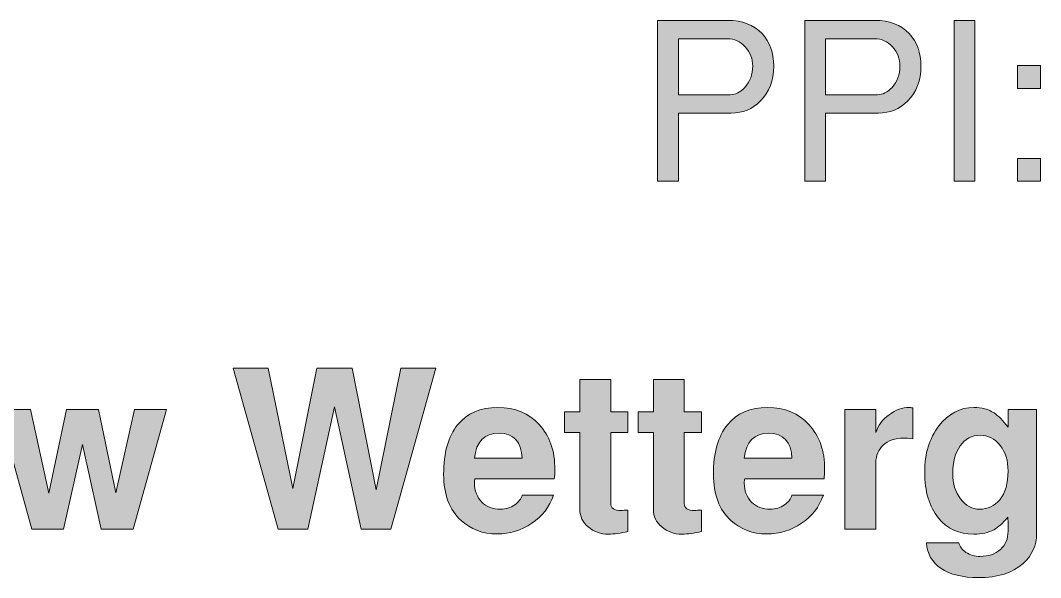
# Model space of a CAD drawing. Header units: inches. Extents: x 0.74 to 7.95, y -5.44 to -0.45.
# Drawn here: x 6.341 to 7.111, y -4.644 to -4.224 of the extents above; entities that cross this region are included whole.
import ezdxf

# ---------------------------------------------------------------- set-up
doc = ezdxf.new("R2010")
doc.units = ezdxf.units.IN
doc.header["$MEASUREMENT"] = 0
doc.layers.add('Layer 1', color=7, linetype='Continuous')

# ---------------------------------------------------------------- blocks, each defined once
blk = doc.blocks.new('block 69')
at = {"layer": 'Layer 1', "true_color": 0xed1f24}
h = blk.add_hatch(color=240, dxfattribs=at)
h.dxf.hatch_style = 2
h.paths.add_polyline_path([(6.6547, -4.48623), (6.6207, -4.60773), (6.59821, -4.60773), (6.5781, -4.51533), (6.55812, -4.60773), (6.53558, -4.60773), (6.50153, -4.48623), (6.52804, -4.48623), (6.54671, -4.57724), (6.56487, -4.48623), (6.59137, -4.48623), (6.60954, -4.57823), (6.6282, -4.48623)])
h = blk.add_hatch(color=240, dxfattribs=at)
h.dxf.hatch_style = 2
edge = h.paths.add_edge_path()
edge.add_spline(control_points=[(6.7997, -4.60956), (6.79426, -4.6109), (6.78931, -4.61157), (6.78487, -4.61157), (6.77898, -4.61157), (6.77393, -4.60976), (6.7697, -4.60615), (6.76548, -4.60254), (6.76337, -4.59823), (6.76337, -4.59323), (6.76337, -4.59323), (6.76337, -4.53474), (6.76337, -4.53474), (6.76337, -4.53474), (6.75187, -4.53474), (6.75187, -4.53474), (6.75187, -4.53474), (6.75187, -4.51923), (6.75187, -4.51923), (6.75187, -4.51923), (6.76337, -4.51923), (6.76337, -4.51923), (6.76337, -4.51923), (6.76337, -4.49473), (6.76337, -4.49473), (6.76337, -4.49473), (6.7867, -4.49473), (6.7867, -4.49473), (6.7867, -4.49473), (6.7867, -4.51923), (6.7867, -4.51923), (6.7867, -4.51923), (6.7997, -4.51923), (6.7997, -4.51923), (6.7997, -4.51923), (6.7997, -4.53474), (6.7997, -4.53474), (6.7997, -4.53474), (6.7867, -4.53474), (6.7867, -4.53474), (6.7867, -4.53474), (6.7867, -4.58857), (6.7867, -4.58857), (6.7867, -4.59201), (6.78931, -4.59374), (6.79454, -4.59374), (6.79576, -4.59362), (6.79748, -4.59351), (6.7997, -4.5934), (6.7997, -4.5934), (6.7997, -4.60956), (6.7997, -4.60956)], knot_values=[0, 0, 0, 0, 1, 1, 1, 2, 2, 2, 3, 3, 3, 4, 4, 4, 5, 5, 5, 6, 6, 6, 7, 7, 7, 8, 8, 8, 9, 9, 9, 10, 10, 10, 11, 11, 11, 12, 12, 12, 13, 13, 13, 14, 14, 14, 15, 15, 15, 16, 16, 16, 17, 17, 17, 17], degree=3, periodic=1)
h = blk.add_hatch(color=240, dxfattribs=at)
h.dxf.hatch_style = 2
edge = h.paths.add_edge_path()
edge.add_spline(control_points=[(6.8552, -4.60956), (6.84976, -4.6109), (6.84481, -4.61157), (6.84037, -4.61157), (6.83448, -4.61157), (6.82943, -4.60976), (6.8252, -4.60615), (6.82098, -4.60254), (6.81887, -4.59823), (6.81887, -4.59323), (6.81887, -4.59323), (6.81887, -4.53474), (6.81887, -4.53474), (6.81887, -4.53474), (6.80737, -4.53474), (6.80737, -4.53474), (6.80737, -4.53474), (6.80737, -4.51923), (6.80737, -4.51923), (6.80737, -4.51923), (6.81887, -4.51923), (6.81887, -4.51923), (6.81887, -4.51923), (6.81887, -4.49473), (6.81887, -4.49473), (6.81887, -4.49473), (6.8422, -4.49473), (6.8422, -4.49473), (6.8422, -4.49473), (6.8422, -4.51923), (6.8422, -4.51923), (6.8422, -4.51923), (6.8552, -4.51923), (6.8552, -4.51923), (6.8552, -4.51923), (6.8552, -4.53474), (6.8552, -4.53474), (6.8552, -4.53474), (6.8422, -4.53474), (6.8422, -4.53474), (6.8422, -4.53474), (6.8422, -4.58857), (6.8422, -4.58857), (6.8422, -4.59201), (6.84481, -4.59374), (6.85004, -4.59374), (6.85126, -4.59362), (6.85298, -4.59351), (6.8552, -4.5934), (6.8552, -4.5934), (6.8552, -4.60956), (6.8552, -4.60956)], knot_values=[0, 0, 0, 0, 1, 1, 1, 2, 2, 2, 3, 3, 3, 4, 4, 4, 5, 5, 5, 6, 6, 6, 7, 7, 7, 8, 8, 8, 9, 9, 9, 10, 10, 10, 11, 11, 11, 12, 12, 12, 13, 13, 13, 14, 14, 14, 15, 15, 15, 16, 16, 16, 17, 17, 17, 17], degree=3, periodic=1)
h = blk.add_hatch(color=240, dxfattribs=at)
h.dxf.hatch_style = 2
h.paths.add_polyline_path([(6.45121, -4.5174), (6.42605, -4.60773), (6.40207, -4.60773), (6.38788, -4.54393), (6.37356, -4.60773), (6.34955, -4.60773), (6.32437, -4.5174), (6.34854, -4.5174), (6.36254, -4.58057), (6.3757, -4.5174), (6.39987, -4.5174), (6.41304, -4.5804), (6.42704, -4.5174)])
h = blk.add_hatch(color=240, dxfattribs=at)
h.dxf.hatch_style = 2
edge = h.paths.add_edge_path()
edge.add_spline(control_points=[(6.74454, -4.56273), (6.74454, -4.5654), (6.74437, -4.56779), (6.74404, -4.5699), (6.74404, -4.5699), (6.6842, -4.5699), (6.6842, -4.5699), (6.68398, -4.57057), (6.68387, -4.57162), (6.68387, -4.57307), (6.68387, -4.57896), (6.68569, -4.58371), (6.68932, -4.58731), (6.69295, -4.59093), (6.69769, -4.59273), (6.70353, -4.59273), (6.70738, -4.59273), (6.71095, -4.59163), (6.71425, -4.5894), (6.71723, -4.58729), (6.7191, -4.5849), (6.71987, -4.58223), (6.71987, -4.58223), (6.74354, -4.58223), (6.74354, -4.58223), (6.74042, -4.59101), (6.73495, -4.59807), (6.72712, -4.6034), (6.71929, -4.60873), (6.71054, -4.6114), (6.70087, -4.6114), (6.69009, -4.6114), (6.68104, -4.60801), (6.67371, -4.60124), (6.66492, -4.59313), (6.66054, -4.58152), (6.66054, -4.5664), (6.66054, -4.55018), (6.66406, -4.53771), (6.67112, -4.52898), (6.67818, -4.52026), (6.68831, -4.5159), (6.70154, -4.5159), (6.71442, -4.5159), (6.72481, -4.52021), (6.73271, -4.52882), (6.74059, -4.53743), (6.74454, -4.54873), (6.74454, -4.56273)], knot_values=[0, 0, 0, 0, 1, 1, 1, 2, 2, 2, 3, 3, 3, 4, 4, 4, 5, 5, 5, 6, 6, 6, 7, 7, 7, 8, 8, 8, 9, 9, 9, 10, 10, 10, 11, 11, 11, 12, 12, 12, 13, 13, 13, 14, 14, 14, 15, 15, 15, 16, 16, 16, 16], degree=3, periodic=1)
edge = h.paths.add_edge_path()
edge.add_spline(control_points=[(6.71987, -4.55423), (6.7192, -4.54168), (6.71337, -4.5354), (6.70238, -4.5354), (6.69127, -4.5354), (6.68511, -4.54168), (6.68387, -4.55423), (6.68387, -4.55423), (6.71987, -4.55423), (6.71987, -4.55423)], knot_values=[0, 0, 0, 0, 1, 1, 1, 2, 2, 2, 3, 3, 3, 3], degree=3, periodic=1)
h = blk.add_hatch(color=240, dxfattribs=at)
h.dxf.hatch_style = 2
edge = h.paths.add_edge_path()
edge.add_spline(control_points=[(6.9482, -4.56273), (6.9482, -4.5654), (6.94803, -4.56779), (6.9477, -4.5699), (6.9477, -4.5699), (6.88786, -4.5699), (6.88786, -4.5699), (6.88764, -4.57057), (6.88753, -4.57162), (6.88753, -4.57307), (6.88753, -4.57896), (6.88935, -4.58371), (6.89298, -4.58731), (6.89661, -4.59093), (6.90135, -4.59273), (6.90719, -4.59273), (6.91104, -4.59273), (6.91461, -4.59163), (6.91791, -4.5894), (6.92089, -4.58729), (6.92276, -4.5849), (6.92353, -4.58223), (6.92353, -4.58223), (6.9472, -4.58223), (6.9472, -4.58223), (6.94409, -4.59101), (6.93861, -4.59807), (6.93078, -4.6034), (6.92295, -4.60873), (6.9142, -4.6114), (6.90453, -4.6114), (6.89375, -4.6114), (6.8847, -4.60801), (6.87737, -4.60124), (6.86858, -4.59313), (6.8642, -4.58152), (6.8642, -4.5664), (6.8642, -4.55018), (6.86772, -4.53771), (6.87478, -4.52898), (6.88184, -4.52026), (6.89197, -4.5159), (6.9052, -4.5159), (6.91808, -4.5159), (6.92847, -4.52021), (6.93637, -4.52882), (6.94425, -4.53743), (6.9482, -4.54873), (6.9482, -4.56273)], knot_values=[0, 0, 0, 0, 1, 1, 1, 2, 2, 2, 3, 3, 3, 4, 4, 4, 5, 5, 5, 6, 6, 6, 7, 7, 7, 8, 8, 8, 9, 9, 9, 10, 10, 10, 11, 11, 11, 12, 12, 12, 13, 13, 13, 14, 14, 14, 15, 15, 15, 16, 16, 16, 16], degree=3, periodic=1)
edge = h.paths.add_edge_path()
edge.add_spline(control_points=[(6.92353, -4.55423), (6.92286, -4.54168), (6.91703, -4.5354), (6.90604, -4.5354), (6.89493, -4.5354), (6.88877, -4.54168), (6.88753, -4.55423), (6.88753, -4.55423), (6.92353, -4.55423), (6.92353, -4.55423)], knot_values=[0, 0, 0, 0, 1, 1, 1, 2, 2, 2, 3, 3, 3, 3], degree=3, periodic=1)
h = blk.add_hatch(color=240, dxfattribs=at)
h.dxf.hatch_style = 2
edge = h.paths.add_edge_path()
edge.add_spline(control_points=[(7.0147, -4.53956), (7.01158, -4.53923), (7.0093, -4.53907), (7.00787, -4.53907), (7.00131, -4.53907), (6.99617, -4.54082), (6.99245, -4.54432), (6.98872, -4.54782), (6.98686, -4.55223), (6.98686, -4.55757), (6.98686, -4.55757), (6.98686, -4.60773), (6.98686, -4.60773), (6.98686, -4.60773), (6.96353, -4.60773), (6.96353, -4.60773), (6.96353, -4.60773), (6.96353, -4.5174), (6.96353, -4.5174), (6.96353, -4.5174), (6.98686, -4.5174), (6.98686, -4.5174), (6.98686, -4.5174), (6.98686, -4.5349), (6.98686, -4.5349), (6.98853, -4.52957), (6.99186, -4.52507), (6.99686, -4.5214), (7.00186, -4.51773), (7.00686, -4.5159), (7.01186, -4.5159), (7.01242, -4.5159), (7.01337, -4.51601), (7.0147, -4.51624), (7.0147, -4.51624), (7.0147, -4.53956), (7.0147, -4.53956)], knot_values=[0, 0, 0, 0, 1, 1, 1, 2, 2, 2, 3, 3, 3, 4, 4, 4, 5, 5, 5, 6, 6, 6, 7, 7, 7, 8, 8, 8, 9, 9, 9, 10, 10, 10, 11, 11, 11, 12, 12, 12, 12], degree=3, periodic=1)
h = blk.add_hatch(color=240, dxfattribs=at)
h.dxf.hatch_style = 2
edge = h.paths.add_edge_path()
edge.add_spline(control_points=[(7.10819, -4.61107), (7.10819, -4.62007), (7.1048, -4.62762), (7.09803, -4.63373), (7.09014, -4.64084), (7.07886, -4.6444), (7.0642, -4.6444), (7.05231, -4.6444), (7.04295, -4.64209), (7.03611, -4.63749), (7.02928, -4.63287), (7.02559, -4.62646), (7.02503, -4.61823), (7.02503, -4.61823), (7.04949, -4.61823), (7.04949, -4.61823), (7.05006, -4.6209), (7.05184, -4.62326), (7.05486, -4.62532), (7.05787, -4.62737), (7.06145, -4.6284), (7.06558, -4.6284), (7.07184, -4.6284), (7.07692, -4.62665), (7.08083, -4.62315), (7.08474, -4.61965), (7.0867, -4.61501), (7.0867, -4.60923), (7.0867, -4.60323), (7.08664, -4.59973), (7.08653, -4.59873), (7.08285, -4.60329), (7.07932, -4.60646), (7.07598, -4.60824), (7.07195, -4.61045), (7.06687, -4.61157), (7.06072, -4.61157), (7.04955, -4.61157), (7.04067, -4.60751), (7.03408, -4.5994), (7.02715, -4.59096), (7.0237, -4.57935), (7.0237, -4.56457), (7.0237, -4.55079), (7.02727, -4.53923), (7.03442, -4.5299), (7.04157, -4.52057), (7.05039, -4.5159), (7.06089, -4.5159), (7.06681, -4.5159), (7.0719, -4.51729), (7.07614, -4.52007), (7.07926, -4.52218), (7.08278, -4.52579), (7.0867, -4.5309), (7.0867, -4.5309), (7.0867, -4.5174), (7.0867, -4.5174), (7.0867, -4.5174), (7.10819, -4.5174), (7.10819, -4.5174), (7.10819, -4.5174), (7.10819, -4.61107), (7.10819, -4.61107)], knot_values=[0, 0, 0, 0, 1, 1, 1, 2, 2, 2, 3, 3, 3, 4, 4, 4, 5, 5, 5, 6, 6, 6, 7, 7, 7, 8, 8, 8, 9, 9, 9, 10, 10, 10, 11, 11, 11, 12, 12, 12, 13, 13, 13, 14, 14, 14, 15, 15, 15, 16, 16, 16, 17, 17, 17, 18, 18, 18, 19, 19, 19, 20, 20, 20, 21, 21, 21, 21], degree=3, periodic=1)
edge = h.paths.add_edge_path()
edge.add_spline(control_points=[(7.0867, -4.5639), (7.0867, -4.55613), (7.0847, -4.54968), (7.0807, -4.54457), (7.07669, -4.53946), (7.07164, -4.5369), (7.06553, -4.5369), (7.05931, -4.5369), (7.05431, -4.5396), (7.05053, -4.54498), (7.04675, -4.55037), (7.04486, -4.55729), (7.04486, -4.56573), (7.04486, -4.5734), (7.04683, -4.57982), (7.05078, -4.58498), (7.05472, -4.59015), (7.05953, -4.59273), (7.0652, -4.59273), (7.07142, -4.59273), (7.07647, -4.59035), (7.08036, -4.58556), (7.08458, -4.58034), (7.0867, -4.57313), (7.0867, -4.5639)], knot_values=[0, 0, 0, 0, 1, 1, 1, 2, 2, 2, 3, 3, 3, 4, 4, 4, 5, 5, 5, 6, 6, 6, 7, 7, 7, 8, 8, 8, 8], degree=3, periodic=1)
at = {"layer": 'Layer 1', "lineweight": 0}
for points in [[(6.6547, -4.48623), (6.6207, -4.60773), (6.59821, -4.60773), (6.5781, -4.51533), (6.55812, -4.60773), (6.53558, -4.60773), (6.50153, -4.48623), (6.52804, -4.48623), (6.54671, -4.57724), (6.56487, -4.48623), (6.59137, -4.48623), (6.60954, -4.57823), (6.6282, -4.48623), (6.6547, -4.48623)], [(6.45121, -4.5174), (6.42605, -4.60773), (6.40207, -4.60773), (6.38788, -4.54393), (6.37356, -4.60773), (6.34955, -4.60773), (6.32437, -4.5174), (6.34854, -4.5174), (6.36254, -4.58057), (6.3757, -4.5174), (6.39987, -4.5174), (6.41304, -4.5804), (6.42704, -4.5174), (6.45121, -4.5174)]]:
    blk.add_lwpolyline(points, dxfattribs=at)
for points, knots in [([(6.7997, -4.60956), (6.79426, -4.6109), (6.78931, -4.61157), (6.78487, -4.61157), (6.77898, -4.61157), (6.77393, -4.60976), (6.7697, -4.60615), (6.76548, -4.60254), (6.76337, -4.59823), (6.76337, -4.59323), (6.76337, -4.59323), (6.76337, -4.53474), (6.76337, -4.53474), (6.76337, -4.53474), (6.75187, -4.53474), (6.75187, -4.53474), (6.75187, -4.53474), (6.75187, -4.51923), (6.75187, -4.51923), (6.75187, -4.51923), (6.76337, -4.51923), (6.76337, -4.51923), (6.76337, -4.51923), (6.76337, -4.49473), (6.76337, -4.49473), (6.76337, -4.49473), (6.7867, -4.49473), (6.7867, -4.49473), (6.7867, -4.49473), (6.7867, -4.51923), (6.7867, -4.51923), (6.7867, -4.51923), (6.7997, -4.51923), (6.7997, -4.51923), (6.7997, -4.51923), (6.7997, -4.53474), (6.7997, -4.53474), (6.7997, -4.53474), (6.7867, -4.53474), (6.7867, -4.53474), (6.7867, -4.53474), (6.7867, -4.58857), (6.7867, -4.58857), (6.7867, -4.59201), (6.78931, -4.59374), (6.79454, -4.59374), (6.79576, -4.59362), (6.79748, -4.59351), (6.7997, -4.5934), (6.7997, -4.5934), (6.7997, -4.60956), (6.7997, -4.60956)], [0, 0, 0, 0, 1, 1, 1, 2, 2, 2, 3, 3, 3, 4, 4, 4, 5, 5, 5, 6, 6, 6, 7, 7, 7, 8, 8, 8, 9, 9, 9, 10, 10, 10, 11, 11, 11, 12, 12, 12, 13, 13, 13, 14, 14, 14, 15, 15, 15, 16, 16, 16, 17, 17, 17, 17]), ([(6.8552, -4.60956), (6.84976, -4.6109), (6.84481, -4.61157), (6.84037, -4.61157), (6.83448, -4.61157), (6.82943, -4.60976), (6.8252, -4.60615), (6.82098, -4.60254), (6.81887, -4.59823), (6.81887, -4.59323), (6.81887, -4.59323), (6.81887, -4.53474), (6.81887, -4.53474), (6.81887, -4.53474), (6.80737, -4.53474), (6.80737, -4.53474), (6.80737, -4.53474), (6.80737, -4.51923), (6.80737, -4.51923), (6.80737, -4.51923), (6.81887, -4.51923), (6.81887, -4.51923), (6.81887, -4.51923), (6.81887, -4.49473), (6.81887, -4.49473), (6.81887, -4.49473), (6.8422, -4.49473), (6.8422, -4.49473), (6.8422, -4.49473), (6.8422, -4.51923), (6.8422, -4.51923), (6.8422, -4.51923), (6.8552, -4.51923), (6.8552, -4.51923), (6.8552, -4.51923), (6.8552, -4.53474), (6.8552, -4.53474), (6.8552, -4.53474), (6.8422, -4.53474), (6.8422, -4.53474), (6.8422, -4.53474), (6.8422, -4.58857), (6.8422, -4.58857), (6.8422, -4.59201), (6.84481, -4.59374), (6.85004, -4.59374), (6.85126, -4.59362), (6.85298, -4.59351), (6.8552, -4.5934), (6.8552, -4.5934), (6.8552, -4.60956), (6.8552, -4.60956)], [0, 0, 0, 0, 1, 1, 1, 2, 2, 2, 3, 3, 3, 4, 4, 4, 5, 5, 5, 6, 6, 6, 7, 7, 7, 8, 8, 8, 9, 9, 9, 10, 10, 10, 11, 11, 11, 12, 12, 12, 13, 13, 13, 14, 14, 14, 15, 15, 15, 16, 16, 16, 17, 17, 17, 17]), ([(6.74454, -4.56273), (6.74454, -4.5654), (6.74437, -4.56779), (6.74404, -4.5699), (6.74404, -4.5699), (6.6842, -4.5699), (6.6842, -4.5699), (6.68398, -4.57057), (6.68387, -4.57162), (6.68387, -4.57307), (6.68387, -4.57896), (6.68569, -4.58371), (6.68932, -4.58731), (6.69295, -4.59093), (6.69769, -4.59273), (6.70353, -4.59273), (6.70738, -4.59273), (6.71095, -4.59163), (6.71425, -4.5894), (6.71723, -4.58729), (6.7191, -4.5849), (6.71987, -4.58223), (6.71987, -4.58223), (6.74354, -4.58223), (6.74354, -4.58223), (6.74042, -4.59101), (6.73495, -4.59807), (6.72712, -4.6034), (6.71929, -4.60873), (6.71054, -4.6114), (6.70087, -4.6114), (6.69009, -4.6114), (6.68104, -4.60801), (6.67371, -4.60124), (6.66492, -4.59313), (6.66054, -4.58152), (6.66054, -4.5664), (6.66054, -4.55018), (6.66406, -4.53771), (6.67112, -4.52898), (6.67818, -4.52026), (6.68831, -4.5159), (6.70154, -4.5159), (6.71442, -4.5159), (6.72481, -4.52021), (6.73271, -4.52882), (6.74059, -4.53743), (6.74454, -4.54873), (6.74454, -4.56273)], [0, 0, 0, 0, 1, 1, 1, 2, 2, 2, 3, 3, 3, 4, 4, 4, 5, 5, 5, 6, 6, 6, 7, 7, 7, 8, 8, 8, 9, 9, 9, 10, 10, 10, 11, 11, 11, 12, 12, 12, 13, 13, 13, 14, 14, 14, 15, 15, 15, 16, 16, 16, 16]), ([(6.9482, -4.56273), (6.9482, -4.5654), (6.94803, -4.56779), (6.9477, -4.5699), (6.9477, -4.5699), (6.88786, -4.5699), (6.88786, -4.5699), (6.88764, -4.57057), (6.88753, -4.57162), (6.88753, -4.57307), (6.88753, -4.57896), (6.88935, -4.58371), (6.89298, -4.58731), (6.89661, -4.59093), (6.90135, -4.59273), (6.90719, -4.59273), (6.91104, -4.59273), (6.91461, -4.59163), (6.91791, -4.5894), (6.92089, -4.58729), (6.92276, -4.5849), (6.92353, -4.58223), (6.92353, -4.58223), (6.9472, -4.58223), (6.9472, -4.58223), (6.94409, -4.59101), (6.93861, -4.59807), (6.93078, -4.6034), (6.92295, -4.60873), (6.9142, -4.6114), (6.90453, -4.6114), (6.89375, -4.6114), (6.8847, -4.60801), (6.87737, -4.60124), (6.86858, -4.59313), (6.8642, -4.58152), (6.8642, -4.5664), (6.8642, -4.55018), (6.86772, -4.53771), (6.87478, -4.52898), (6.88184, -4.52026), (6.89197, -4.5159), (6.9052, -4.5159), (6.91808, -4.5159), (6.92847, -4.52021), (6.93637, -4.52882), (6.94425, -4.53743), (6.9482, -4.54873), (6.9482, -4.56273)], [0, 0, 0, 0, 1, 1, 1, 2, 2, 2, 3, 3, 3, 4, 4, 4, 5, 5, 5, 6, 6, 6, 7, 7, 7, 8, 8, 8, 9, 9, 9, 10, 10, 10, 11, 11, 11, 12, 12, 12, 13, 13, 13, 14, 14, 14, 15, 15, 15, 16, 16, 16, 16]), ([(7.0147, -4.53956), (7.01158, -4.53923), (7.0093, -4.53907), (7.00787, -4.53907), (7.00131, -4.53907), (6.99617, -4.54082), (6.99245, -4.54432), (6.98872, -4.54782), (6.98686, -4.55223), (6.98686, -4.55757), (6.98686, -4.55757), (6.98686, -4.60773), (6.98686, -4.60773), (6.98686, -4.60773), (6.96353, -4.60773), (6.96353, -4.60773), (6.96353, -4.60773), (6.96353, -4.5174), (6.96353, -4.5174), (6.96353, -4.5174), (6.98686, -4.5174), (6.98686, -4.5174), (6.98686, -4.5174), (6.98686, -4.5349), (6.98686, -4.5349), (6.98853, -4.52957), (6.99186, -4.52507), (6.99686, -4.5214), (7.00186, -4.51773), (7.00686, -4.5159), (7.01186, -4.5159), (7.01242, -4.5159), (7.01337, -4.51601), (7.0147, -4.51624), (7.0147, -4.51624), (7.0147, -4.53956), (7.0147, -4.53956)], [0, 0, 0, 0, 1, 1, 1, 2, 2, 2, 3, 3, 3, 4, 4, 4, 5, 5, 5, 6, 6, 6, 7, 7, 7, 8, 8, 8, 9, 9, 9, 10, 10, 10, 11, 11, 11, 12, 12, 12, 12]), ([(7.10819, -4.61107), (7.10819, -4.62007), (7.1048, -4.62762), (7.09803, -4.63373), (7.09014, -4.64084), (7.07886, -4.6444), (7.0642, -4.6444), (7.05231, -4.6444), (7.04295, -4.64209), (7.03611, -4.63749), (7.02928, -4.63287), (7.02559, -4.62646), (7.02503, -4.61823), (7.02503, -4.61823), (7.04949, -4.61823), (7.04949, -4.61823), (7.05006, -4.6209), (7.05184, -4.62326), (7.05486, -4.62532), (7.05787, -4.62737), (7.06145, -4.6284), (7.06558, -4.6284), (7.07184, -4.6284), (7.07692, -4.62665), (7.08083, -4.62315), (7.08474, -4.61965), (7.0867, -4.61501), (7.0867, -4.60923), (7.0867, -4.60323), (7.08664, -4.59973), (7.08653, -4.59873), (7.08285, -4.60329), (7.07932, -4.60646), (7.07598, -4.60824), (7.07195, -4.61045), (7.06687, -4.61157), (7.06072, -4.61157), (7.04955, -4.61157), (7.04067, -4.60751), (7.03408, -4.5994), (7.02715, -4.59096), (7.0237, -4.57935), (7.0237, -4.56457), (7.0237, -4.55079), (7.02727, -4.53923), (7.03442, -4.5299), (7.04157, -4.52057), (7.05039, -4.5159), (7.06089, -4.5159), (7.06681, -4.5159), (7.0719, -4.51729), (7.07614, -4.52007), (7.07926, -4.52218), (7.08278, -4.52579), (7.0867, -4.5309), (7.0867, -4.5309), (7.0867, -4.5174), (7.0867, -4.5174), (7.0867, -4.5174), (7.10819, -4.5174), (7.10819, -4.5174), (7.10819, -4.5174), (7.10819, -4.61107), (7.10819, -4.61107)], [0, 0, 0, 0, 1, 1, 1, 2, 2, 2, 3, 3, 3, 4, 4, 4, 5, 5, 5, 6, 6, 6, 7, 7, 7, 8, 8, 8, 9, 9, 9, 10, 10, 10, 11, 11, 11, 12, 12, 12, 13, 13, 13, 14, 14, 14, 15, 15, 15, 16, 16, 16, 17, 17, 17, 18, 18, 18, 19, 19, 19, 20, 20, 20, 21, 21, 21, 21]), ([(6.71987, -4.55423), (6.7192, -4.54168), (6.71337, -4.5354), (6.70238, -4.5354), (6.69127, -4.5354), (6.68511, -4.54168), (6.68387, -4.55423), (6.68387, -4.55423), (6.71987, -4.55423), (6.71987, -4.55423)], [0, 0, 0, 0, 1, 1, 1, 2, 2, 2, 3, 3, 3, 3]), ([(6.92353, -4.55423), (6.92286, -4.54168), (6.91703, -4.5354), (6.90604, -4.5354), (6.89493, -4.5354), (6.88877, -4.54168), (6.88753, -4.55423), (6.88753, -4.55423), (6.92353, -4.55423), (6.92353, -4.55423)], [0, 0, 0, 0, 1, 1, 1, 2, 2, 2, 3, 3, 3, 3]), ([(7.0867, -4.5639), (7.0867, -4.55613), (7.0847, -4.54968), (7.0807, -4.54457), (7.07669, -4.53946), (7.07164, -4.5369), (7.06553, -4.5369), (7.05931, -4.5369), (7.05431, -4.5396), (7.05053, -4.54498), (7.04675, -4.55037), (7.04486, -4.55729), (7.04486, -4.56573), (7.04486, -4.5734), (7.04683, -4.57982), (7.05078, -4.58498), (7.05472, -4.59015), (7.05953, -4.59273), (7.0652, -4.59273), (7.07142, -4.59273), (7.07647, -4.59035), (7.08036, -4.58556), (7.08458, -4.58034), (7.0867, -4.57313), (7.0867, -4.5639)], [0, 0, 0, 0, 1, 1, 1, 2, 2, 2, 3, 3, 3, 4, 4, 4, 5, 5, 5, 6, 6, 6, 7, 7, 7, 8, 8, 8, 8])]:
    blk.add_open_spline(points, degree=3, knots=knots, dxfattribs=at)
blk = doc.blocks.new('block 67')
at = {"layer": 'Layer 1'}
blk.add_blockref('block 69', (0, 0), dxfattribs=at)
blk = doc.blocks.new('block 66')
at = {"layer": 'Layer 1'}
blk.add_blockref('block 67', (0, 0), dxfattribs=at)
blk = doc.blocks.new('block 80')
at = {"layer": 'Layer 1', "true_color": 0xed1f24}
h = blk.add_hatch(color=240, dxfattribs=at)
h.dxf.hatch_style = 2
edge = h.paths.add_edge_path()
edge.add_spline(control_points=[(6.90972, -4.25811), (6.90972, -4.269), (6.90639, -4.27778), (6.89973, -4.28444), (6.89372, -4.29056), (6.88633, -4.29361), (6.87756, -4.29361), (6.87756, -4.29361), (6.83773, -4.29361), (6.83773, -4.29361), (6.83773, -4.29361), (6.83773, -4.34511), (6.83773, -4.34511), (6.83773, -4.34511), (6.82206, -4.34511), (6.82206, -4.34511), (6.82206, -4.34511), (6.82206, -4.22361), (6.82206, -4.22361), (6.82206, -4.22361), (6.87506, -4.22361), (6.87506, -4.22361), (6.88595, -4.22361), (6.89456, -4.22695), (6.90089, -4.23362), (6.90678, -4.23995), (6.90972, -4.24811), (6.90972, -4.25811)], knot_values=[0, 0, 0, 0, 1, 1, 1, 2, 2, 2, 3, 3, 3, 4, 4, 4, 5, 5, 5, 6, 6, 6, 7, 7, 7, 8, 8, 8, 9, 9, 9, 9], degree=3, periodic=1)
edge = h.paths.add_edge_path()
edge.add_spline(control_points=[(6.89389, -4.25811), (6.89389, -4.25256), (6.892, -4.24773), (6.88822, -4.24361), (6.88445, -4.2395), (6.88, -4.23745), (6.87489, -4.23745), (6.87489, -4.23745), (6.83773, -4.23745), (6.83773, -4.23745), (6.83773, -4.23745), (6.83773, -4.27978), (6.83773, -4.27978), (6.83773, -4.27978), (6.87689, -4.27978), (6.87689, -4.27978), (6.88078, -4.27978), (6.88445, -4.27795), (6.88789, -4.27428), (6.89189, -4.26994), (6.89389, -4.26456), (6.89389, -4.25811)], knot_values=[0, 0, 0, 0, 1, 1, 1, 2, 2, 2, 3, 3, 3, 4, 4, 4, 5, 5, 5, 6, 6, 6, 7, 7, 7, 7], degree=3, periodic=1)
h = blk.add_hatch(color=240, dxfattribs=at)
h.dxf.hatch_style = 2
edge = h.paths.add_edge_path()
edge.add_spline(control_points=[(7.02089, -4.25811), (7.02089, -4.269), (7.01756, -4.27778), (7.01089, -4.28444), (7.00489, -4.29056), (6.9975, -4.29361), (6.98872, -4.29361), (6.98872, -4.29361), (6.94889, -4.29361), (6.94889, -4.29361), (6.94889, -4.29361), (6.94889, -4.34511), (6.94889, -4.34511), (6.94889, -4.34511), (6.93322, -4.34511), (6.93322, -4.34511), (6.93322, -4.34511), (6.93322, -4.22361), (6.93322, -4.22361), (6.93322, -4.22361), (6.98623, -4.22361), (6.98623, -4.22361), (6.99711, -4.22361), (7.00572, -4.22695), (7.01206, -4.23362), (7.01794, -4.23995), (7.02089, -4.24811), (7.02089, -4.25811)], knot_values=[0, 0, 0, 0, 1, 1, 1, 2, 2, 2, 3, 3, 3, 4, 4, 4, 5, 5, 5, 6, 6, 6, 7, 7, 7, 8, 8, 8, 9, 9, 9, 9], degree=3, periodic=1)
edge = h.paths.add_edge_path()
edge.add_spline(control_points=[(7.00506, -4.25811), (7.00506, -4.25256), (7.00317, -4.24773), (6.99939, -4.24361), (6.99561, -4.2395), (6.99116, -4.23745), (6.98606, -4.23745), (6.98606, -4.23745), (6.94889, -4.23745), (6.94889, -4.23745), (6.94889, -4.23745), (6.94889, -4.27978), (6.94889, -4.27978), (6.94889, -4.27978), (6.98806, -4.27978), (6.98806, -4.27978), (6.99194, -4.27978), (6.99561, -4.27795), (6.99906, -4.27428), (7.00306, -4.26994), (7.00506, -4.26456), (7.00506, -4.25811)], knot_values=[0, 0, 0, 0, 1, 1, 1, 2, 2, 2, 3, 3, 3, 4, 4, 4, 5, 5, 5, 6, 6, 6, 7, 7, 7, 7], degree=3, periodic=1)
h = blk.add_hatch(color=240, dxfattribs=at)
h.dxf.hatch_style = 2
h.paths.add_polyline_path([(7.06156, -4.34511), (7.04589, -4.34511), (7.04589, -4.22361), (7.06156, -4.22361)])
h = blk.add_hatch(color=240, dxfattribs=at)
h.dxf.hatch_style = 2
h.paths.add_polyline_path([(7.11122, -4.27495), (7.09389, -4.27495), (7.09389, -4.25762), (7.11122, -4.25762)])
h.paths.add_polyline_path([(7.11122, -4.34511), (7.09389, -4.34511), (7.09389, -4.32778), (7.11122, -4.32778)])
at = {"layer": 'Layer 1', "lineweight": 0}
for points in [[(7.06156, -4.34511), (7.04589, -4.34511), (7.04589, -4.22361), (7.06156, -4.22361), (7.06156, -4.34511)], [(7.11122, -4.27495), (7.09389, -4.27495), (7.09389, -4.25762), (7.11122, -4.25762), (7.11122, -4.27495)], [(7.11122, -4.34511), (7.09389, -4.34511), (7.09389, -4.32778), (7.11122, -4.32778), (7.11122, -4.34511)]]:
    blk.add_lwpolyline(points, dxfattribs=at)
for points, knots in [([(6.90972, -4.25811), (6.90972, -4.269), (6.90639, -4.27778), (6.89973, -4.28444), (6.89372, -4.29056), (6.88633, -4.29361), (6.87756, -4.29361), (6.87756, -4.29361), (6.83773, -4.29361), (6.83773, -4.29361), (6.83773, -4.29361), (6.83773, -4.34511), (6.83773, -4.34511), (6.83773, -4.34511), (6.82206, -4.34511), (6.82206, -4.34511), (6.82206, -4.34511), (6.82206, -4.22361), (6.82206, -4.22361), (6.82206, -4.22361), (6.87506, -4.22361), (6.87506, -4.22361), (6.88595, -4.22361), (6.89456, -4.22695), (6.90089, -4.23362), (6.90678, -4.23995), (6.90972, -4.24811), (6.90972, -4.25811)], [0, 0, 0, 0, 1, 1, 1, 2, 2, 2, 3, 3, 3, 4, 4, 4, 5, 5, 5, 6, 6, 6, 7, 7, 7, 8, 8, 8, 9, 9, 9, 9]), ([(7.02089, -4.25811), (7.02089, -4.269), (7.01756, -4.27778), (7.01089, -4.28444), (7.00489, -4.29056), (6.9975, -4.29361), (6.98872, -4.29361), (6.98872, -4.29361), (6.94889, -4.29361), (6.94889, -4.29361), (6.94889, -4.29361), (6.94889, -4.34511), (6.94889, -4.34511), (6.94889, -4.34511), (6.93322, -4.34511), (6.93322, -4.34511), (6.93322, -4.34511), (6.93322, -4.22361), (6.93322, -4.22361), (6.93322, -4.22361), (6.98623, -4.22361), (6.98623, -4.22361), (6.99711, -4.22361), (7.00572, -4.22695), (7.01206, -4.23362), (7.01794, -4.23995), (7.02089, -4.24811), (7.02089, -4.25811)], [0, 0, 0, 0, 1, 1, 1, 2, 2, 2, 3, 3, 3, 4, 4, 4, 5, 5, 5, 6, 6, 6, 7, 7, 7, 8, 8, 8, 9, 9, 9, 9]), ([(6.89389, -4.25811), (6.89389, -4.25256), (6.892, -4.24773), (6.88822, -4.24361), (6.88445, -4.2395), (6.88, -4.23745), (6.87489, -4.23745), (6.87489, -4.23745), (6.83773, -4.23745), (6.83773, -4.23745), (6.83773, -4.23745), (6.83773, -4.27978), (6.83773, -4.27978), (6.83773, -4.27978), (6.87689, -4.27978), (6.87689, -4.27978), (6.88078, -4.27978), (6.88445, -4.27795), (6.88789, -4.27428), (6.89189, -4.26994), (6.89389, -4.26456), (6.89389, -4.25811)], [0, 0, 0, 0, 1, 1, 1, 2, 2, 2, 3, 3, 3, 4, 4, 4, 5, 5, 5, 6, 6, 6, 7, 7, 7, 7]), ([(7.00506, -4.25811), (7.00506, -4.25256), (7.00317, -4.24773), (6.99939, -4.24361), (6.99561, -4.2395), (6.99116, -4.23745), (6.98606, -4.23745), (6.98606, -4.23745), (6.94889, -4.23745), (6.94889, -4.23745), (6.94889, -4.23745), (6.94889, -4.27978), (6.94889, -4.27978), (6.94889, -4.27978), (6.98806, -4.27978), (6.98806, -4.27978), (6.99194, -4.27978), (6.99561, -4.27795), (6.99906, -4.27428), (7.00306, -4.26994), (7.00506, -4.26456), (7.00506, -4.25811)], [0, 0, 0, 0, 1, 1, 1, 2, 2, 2, 3, 3, 3, 4, 4, 4, 5, 5, 5, 6, 6, 6, 7, 7, 7, 7])]:
    blk.add_open_spline(points, degree=3, knots=knots, dxfattribs=at)
blk = doc.blocks.new('block 79')
at = {"layer": 'Layer 1'}
blk.add_blockref('block 80', (0, 0), dxfattribs=at)
blk = doc.blocks.new('block 45')
at = {"layer": 'Layer 1'}
for name in ['block 79', 'block 66']:
    blk.add_blockref(name, (0, 0), dxfattribs=at)

msp = doc.modelspace()

# ---------------------------------------------------------------- block references
at = {"layer": 'Layer 1'}
msp.add_blockref('block 45', (0, 0), dxfattribs=at)

doc.saveas('drawing.dxf')
